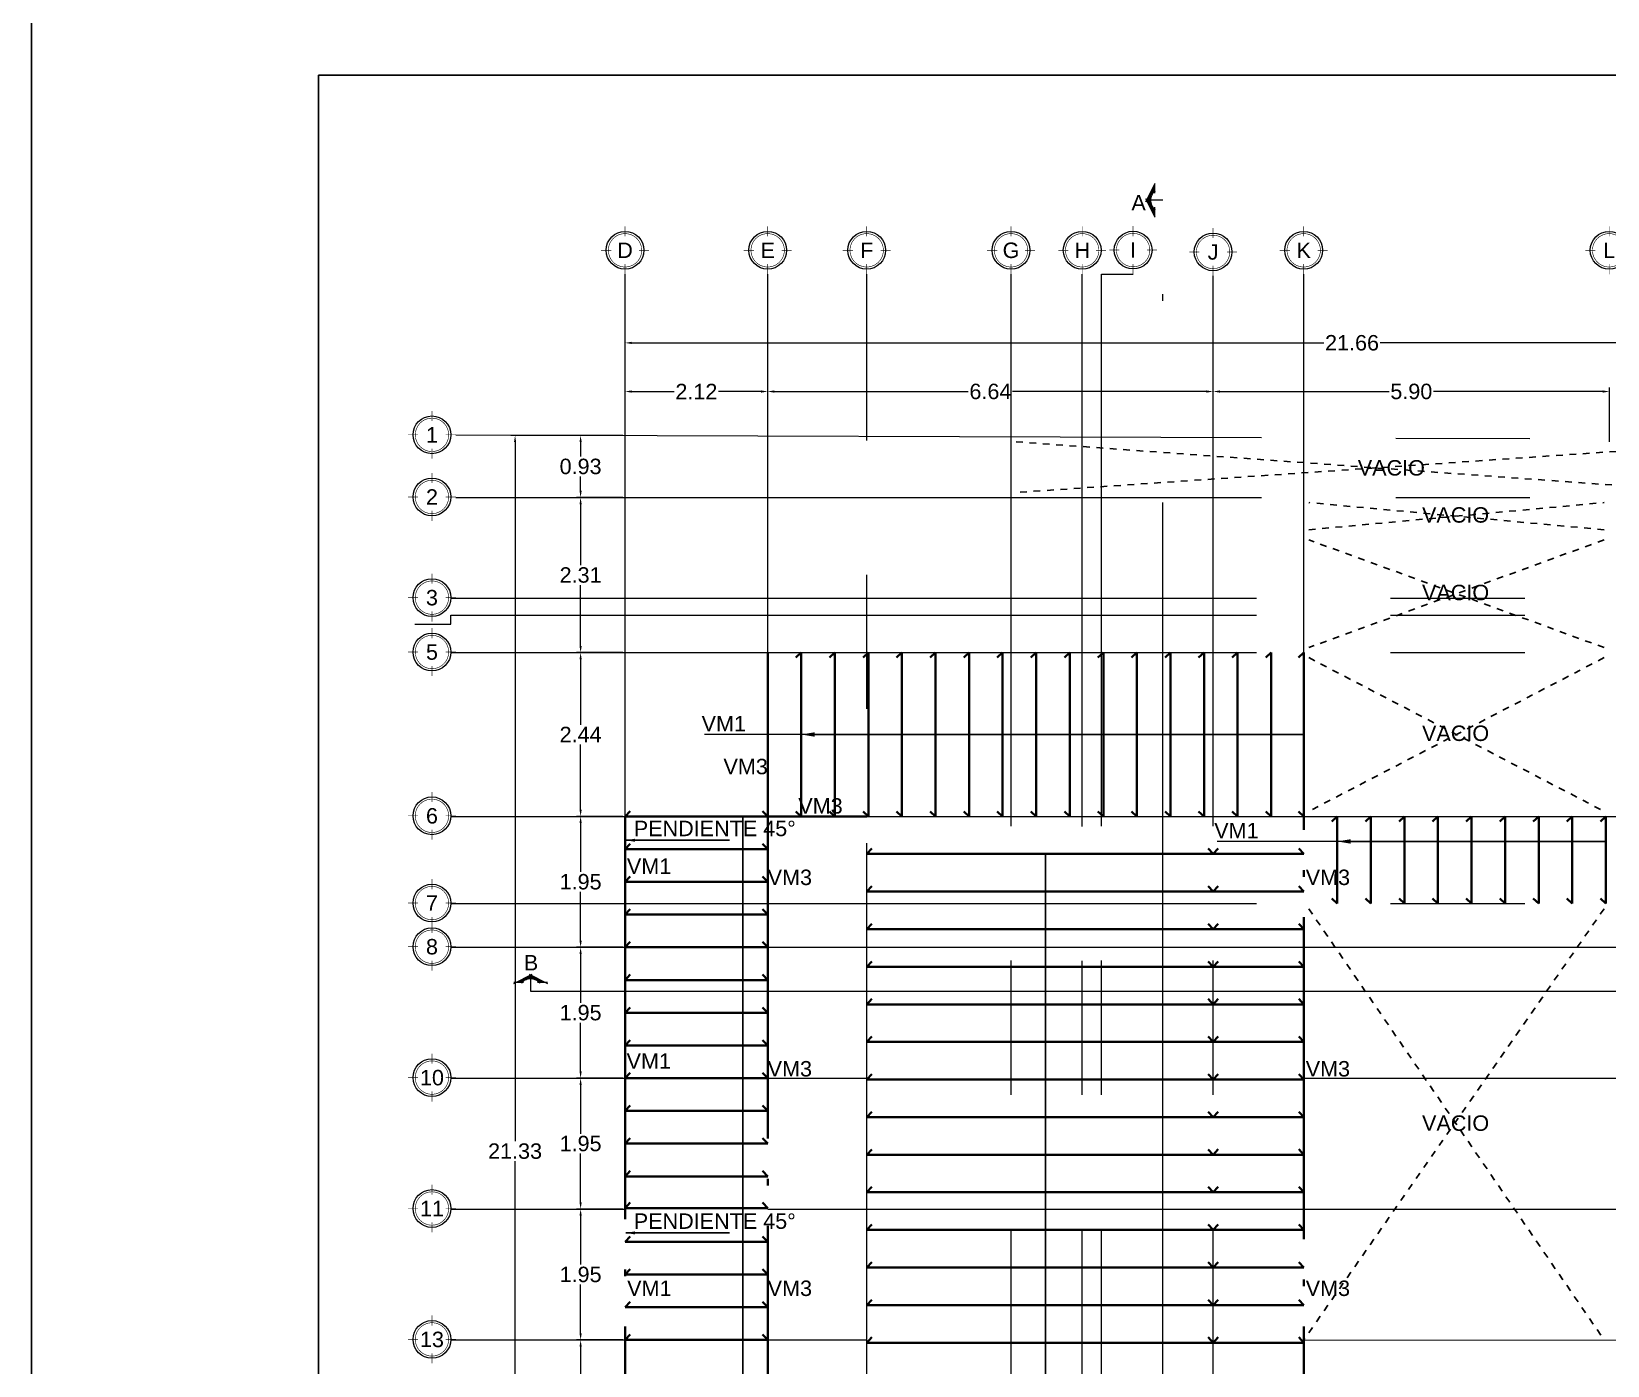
# Model space of a CAD drawing. Header units: metres. Extents: x 14 to 161, y 5 to 309.
# Drawn here: x 65.38 to 88.86, y 219.89 to 239.77 of the extents above; entities that cross this region are included whole.
import ezdxf
from ezdxf import colors
from ezdxf.entities.mleader import LeaderData, LeaderLine
from ezdxf.enums import TextEntityAlignment as Align
from ezdxf.math import Vec2, Vec3

# ---------------------------------------------------------------- set-up
doc = ezdxf.new("R2010")
doc.units = ezdxf.units.M
doc.header["$PDMODE"] = 35
for name, pattern in [('ACAD_ISO04W100', [30, 24, -3, 0, -3]), ('ACAD_ISO05W100', [33, 24, -3, 0, -3, 0, -3]), ('ACAD_ISO06W100', [36, 24, -3, 0, -3, 0, -3, 0, -3]), ('CENTRO2', [0.9, 0.6, -0.1, 0.1, -0.1]), ('LÍNEAS_OCULTAS2', [0.1875, 0.125, -0.0625])]:
    doc.linetypes.add(name, pattern=pattern)
for name, color, linetype, lineweight in [('E-Burbuja eje', 5, 'Continuous', 15), ('E-Corte', 2, 'ACAD_ISO05W100', 20), ('E-Ejes', 1, 'CENTRO2', 9), ('E-Textos', 3, 'Continuous', 15), ('E-Viga de Madera1', 3, 'ACAD_ISO04W100', 40), ('E-Viga de Madera2', 2, 'ACAD_ISO05W100', 40), ('E-Viga de Madera3', 4, 'ACAD_ISO06W100', 40)]:
    doc.layers.add(name, color=color, linetype=linetype, lineweight=lineweight)
for name, color, linetype in [('E-Cotas', 2, 'Continuous'), ('E-Pie', 1, 'Continuous'), ('E-Vacio', 1, 'LÍNEAS_OCULTAS2')]:
    doc.layers.add(name, color=color, linetype=linetype)
doc.styles.add('ARIAL', font='arial.ttf')
doc.styles.add('Geneeral 2', font='arial.ttf', dxfattribs={"height": 2.3})
doc.styles.add('General', font='arial.ttf', dxfattribs={"height": 2.3})
doc.styles.add('RS', font='ROMANS.shx', dxfattribs={"width": 0.85, "height": 0.1})
doc.dimstyles.new('1-100', dxfattribs={"dimtxt": 0.1, "dimasz": 0.1, "dimexe": 0, "dimexo": 0.0625, "dimgap": 0.1, "dimtad": 0, "dimtih": 1, "dimtoh": 1, "dimzin": 0, "dimdsep": 46, "dimtxsty": 'RS', "dimcen": 0.09, "dimclrd": 256, "dimclre": 256, "dimclrt": 256, "dimadec": 0, "dimazin": 0, "dimtfac": 1, "dimtofl": 0, "dimtmove": 0, "dimatfit": 3, "dimfxl": 1, "dimtolj": 1, "dimtzin": 0, "dimlwd": -1, "dimarcsym": 0})
doc.dimstyles.new('Generales', dxfattribs={"dimscale": 0, "dimtxt": 2.3, "dimasz": 2, "dimexe": 1.25, "dimexo": 0.625, "dimtad": 0, "dimtih": 1, "dimtoh": 1, "dimzin": 1, "dimdsep": 46, "dimtxsty": 'General', "dimcen": 2, "dimclrd": 2, "dimclre": 2, "dimclrt": 3, "dimadec": 0, "dimazin": 0, "dimtfac": 1, "dimtmove": 0, "dimatfit": 3, "dimfxl": 1, "dimlwd": 13, "dimlwe": 13, "dimarcsym": 0})

# ---------------------------------------------------------------- blocks, each defined once
blk = doc.blocks.new('*D457')
at = {"layer": 'Defpoints', "color": 0, "ltscale": 0.5, "transparency": 16777216}
for p in [(82.983, 234.403), (76.348, 233.642), (82.983, 233.642)]:
    blk.add_point(p, dxfattribs=at)
at = {"layer": 'E-Cotas', "color": 2, "linetype": 'Continuous', "lineweight": 13, "ltscale": 0.5, "transparency": 16777216}
for p, q in [((76.348, 233.673), (76.348, 234.465)), ((76.448, 234.403), (79.336, 234.403)), ((82.883, 234.403), (79.996, 234.403)), ((82.983, 233.673), (82.983, 234.465))]:
    blk.add_line(p, q, dxfattribs=at)
at = {"layer": 'E-Cotas', "color": 2, "ltscale": 0.5, "transparency": 16777216}
for points in [[(76.448, 234.42), (76.448, 234.386), (76.348, 234.403)], [(82.883, 234.42), (82.883, 234.386), (82.983, 234.403)]]:
    blk.add_solid(points, dxfattribs=at)
at = {"layer": 'E-Cotas', "color": 3, "ltscale": 0.5, "transparency": 16777216, "insert": (79.666, 234.403), "char_height": 0.23, "attachment_point": 5, "style": 'General'}
blk.add_mtext('6.64', dxfattribs=at)
blk = doc.blocks.new('*D456')
at = {"layer": 'Defpoints', "color": 0, "ltscale": 0.5, "transparency": 16777216}
for p in [(88.886, 234.403), (82.986, 233.619), (88.886, 233.623)]:
    blk.add_point(p, dxfattribs=at)
at = {"layer": 'E-Cotas', "color": 2, "linetype": 'Continuous', "lineweight": 13, "ltscale": 0.5, "transparency": 16777216}
for p, q in [((82.986, 233.65), (82.986, 234.465)), ((83.086, 234.403), (85.606, 234.403)), ((88.786, 234.403), (86.266, 234.403)), ((88.886, 233.654), (88.886, 234.465))]:
    blk.add_line(p, q, dxfattribs=at)
at = {"layer": 'E-Cotas', "color": 2, "ltscale": 0.5, "transparency": 16777216}
for points in [[(83.086, 234.42), (83.086, 234.386), (82.986, 234.403)], [(88.786, 234.42), (88.786, 234.386), (88.886, 234.403)]]:
    blk.add_solid(points, dxfattribs=at)
at = {"layer": 'E-Cotas', "color": 3, "ltscale": 0.5, "transparency": 16777216, "insert": (85.936, 234.403), "char_height": 0.23, "attachment_point": 5, "style": 'General'}
blk.add_mtext('5.90', dxfattribs=at)
blk = doc.blocks.new('*D453')
at = {"layer": 'Defpoints', "color": 0, "ltscale": 0.5, "transparency": 16777216}
for p in [(74.224, 233.749), (73.561, 232.824), (74.223, 232.824)]:
    blk.add_point(p, dxfattribs=at)
at = {"layer": 'E-Cotas', "color": 2, "linetype": 'Continuous', "lineweight": 13, "ltscale": 0.5, "transparency": 16777216}
for p, q in [((74.192, 233.749), (73.499, 233.749)), ((73.561, 233.649), (73.561, 233.435)), ((73.561, 232.924), (73.561, 233.138)), ((74.192, 232.824), (73.499, 232.824))]:
    blk.add_line(p, q, dxfattribs=at)
at = {"layer": 'E-Cotas', "color": 2, "ltscale": 0.5, "transparency": 16777216}
for points in [[(73.545, 233.649), (73.578, 233.649), (73.561, 233.749)], [(73.545, 232.924), (73.578, 232.924), (73.561, 232.824)]]:
    blk.add_solid(points, dxfattribs=at)
at = {"layer": 'E-Cotas', "color": 3, "ltscale": 0.5, "transparency": 16777216, "insert": (73.561, 233.286), "char_height": 0.23, "attachment_point": 5, "style": 'General'}
blk.add_mtext('0.93', dxfattribs=at)
blk = doc.blocks.new('*D452')
at = {"layer": 'Defpoints', "color": 0, "ltscale": 0.5, "transparency": 16777216}
for p in [(74.223, 232.824), (73.561, 230.514), (74.223, 230.514)]:
    blk.add_point(p, dxfattribs=at)
at = {"layer": 'E-Cotas', "color": 2, "linetype": 'Continuous', "lineweight": 13, "ltscale": 0.5, "transparency": 16777216}
for p, q in [((74.192, 232.824), (73.499, 232.824)), ((73.561, 232.724), (73.561, 231.817)), ((73.561, 230.614), (73.561, 231.52)), ((74.192, 230.514), (73.499, 230.514))]:
    blk.add_line(p, q, dxfattribs=at)
at = {"layer": 'E-Cotas', "color": 2, "ltscale": 0.5, "transparency": 16777216}
for points in [[(73.545, 232.724), (73.578, 232.724), (73.561, 232.824)], [(73.545, 230.614), (73.578, 230.614), (73.561, 230.514)]]:
    blk.add_solid(points, dxfattribs=at)
at = {"layer": 'E-Cotas', "color": 3, "ltscale": 0.5, "transparency": 16777216, "insert": (73.561, 231.669), "char_height": 0.23, "attachment_point": 5, "style": 'General'}
blk.add_mtext('2.31', dxfattribs=at)
blk = doc.blocks.new('*D451')
at = {"layer": 'Defpoints', "color": 0, "ltscale": 0.5, "transparency": 16777216}
for p in [(74.223, 230.514), (73.561, 228.074), (74.223, 228.074)]:
    blk.add_point(p, dxfattribs=at)
at = {"layer": 'E-Cotas', "color": 2, "linetype": 'Continuous', "lineweight": 13, "ltscale": 0.5, "transparency": 16777216}
for p, q in [((74.192, 230.514), (73.499, 230.514)), ((73.561, 230.414), (73.561, 229.44)), ((73.561, 228.174), (73.561, 229.147)), ((74.192, 228.074), (73.499, 228.074))]:
    blk.add_line(p, q, dxfattribs=at)
at = {"layer": 'E-Cotas', "color": 2, "ltscale": 0.5, "transparency": 16777216}
for points in [[(73.545, 230.414), (73.578, 230.414), (73.561, 230.514)], [(73.545, 228.174), (73.578, 228.174), (73.561, 228.074)]]:
    blk.add_solid(points, dxfattribs=at)
at = {"layer": 'E-Cotas', "color": 3, "ltscale": 0.5, "transparency": 16777216, "insert": (73.561, 229.294), "char_height": 0.23, "attachment_point": 5, "style": 'General'}
blk.add_mtext('2.44', dxfattribs=at)
blk = doc.blocks.new('*D450')
at = {"layer": 'Defpoints', "color": 0, "ltscale": 0.5, "transparency": 16777216}
for p in [(74.223, 228.074), (73.561, 226.124), (74.223, 226.124)]:
    blk.add_point(p, dxfattribs=at)
at = {"layer": 'E-Cotas', "color": 2, "linetype": 'Continuous', "lineweight": 13, "ltscale": 0.5, "transparency": 16777216}
for p, q in [((74.192, 228.074), (73.499, 228.074)), ((73.561, 227.974), (73.561, 227.247)), ((73.561, 226.224), (73.561, 226.95)), ((74.192, 226.124), (73.499, 226.124))]:
    blk.add_line(p, q, dxfattribs=at)
at = {"layer": 'E-Cotas', "color": 2, "ltscale": 0.5, "transparency": 16777216}
for points in [[(73.545, 227.974), (73.578, 227.974), (73.561, 228.074)], [(73.545, 226.224), (73.578, 226.224), (73.561, 226.124)]]:
    blk.add_solid(points, dxfattribs=at)
at = {"layer": 'E-Cotas', "color": 3, "ltscale": 0.5, "transparency": 16777216, "insert": (73.561, 227.099), "char_height": 0.23, "attachment_point": 5, "style": 'General'}
blk.add_mtext('1.95', dxfattribs=at)
blk = doc.blocks.new('*D449')
at = {"layer": 'Defpoints', "color": 0, "ltscale": 0.5, "transparency": 16777216}
for p in [(74.223, 226.124), (73.561, 224.174), (74.223, 224.174)]:
    blk.add_point(p, dxfattribs=at)
at = {"layer": 'E-Cotas', "color": 2, "linetype": 'Continuous', "lineweight": 13, "ltscale": 0.5, "transparency": 16777216}
for p, q in [((74.192, 226.124), (73.499, 226.124)), ((73.561, 226.024), (73.561, 225.297)), ((73.561, 224.274), (73.561, 225)), ((74.192, 224.174), (73.499, 224.174))]:
    blk.add_line(p, q, dxfattribs=at)
at = {"layer": 'E-Cotas', "color": 2, "ltscale": 0.5, "transparency": 16777216}
for points in [[(73.545, 226.024), (73.578, 226.024), (73.561, 226.124)], [(73.545, 224.274), (73.578, 224.274), (73.561, 224.174)]]:
    blk.add_solid(points, dxfattribs=at)
at = {"layer": 'E-Cotas', "color": 3, "ltscale": 0.5, "transparency": 16777216, "insert": (73.561, 225.149), "char_height": 0.23, "attachment_point": 5, "style": 'General'}
blk.add_mtext('1.95', dxfattribs=at)
blk = doc.blocks.new('*D448')
at = {"layer": 'Defpoints', "color": 0, "ltscale": 0.5, "transparency": 16777216}
for p in [(74.223, 224.174), (73.561, 222.224), (74.223, 222.224)]:
    blk.add_point(p, dxfattribs=at)
at = {"layer": 'E-Cotas', "color": 2, "linetype": 'Continuous', "lineweight": 13, "ltscale": 0.5, "transparency": 16777216}
for p, q in [((74.192, 224.174), (73.499, 224.174)), ((73.561, 224.074), (73.561, 223.347)), ((73.561, 222.324), (73.561, 223.05)), ((74.192, 222.224), (73.499, 222.224))]:
    blk.add_line(p, q, dxfattribs=at)
at = {"layer": 'E-Cotas', "color": 2, "ltscale": 0.5, "transparency": 16777216}
for points in [[(73.545, 224.074), (73.578, 224.074), (73.561, 224.174)], [(73.545, 222.324), (73.578, 222.324), (73.561, 222.224)]]:
    blk.add_solid(points, dxfattribs=at)
at = {"layer": 'E-Cotas', "color": 3, "ltscale": 0.5, "transparency": 16777216, "insert": (73.561, 223.199), "char_height": 0.23, "attachment_point": 5, "style": 'General'}
blk.add_mtext('1.95', dxfattribs=at)
blk = doc.blocks.new('*D447')
at = {"layer": 'Defpoints', "color": 0, "ltscale": 0.5, "transparency": 16777216}
for p in [(74.223, 222.224), (73.561, 220.274), (74.223, 220.274)]:
    blk.add_point(p, dxfattribs=at)
at = {"layer": 'E-Cotas', "color": 2, "linetype": 'Continuous', "lineweight": 13, "ltscale": 0.5, "transparency": 16777216}
for p, q in [((74.192, 222.224), (73.499, 222.224)), ((73.561, 222.124), (73.561, 221.397)), ((73.561, 220.374), (73.561, 221.1)), ((74.192, 220.274), (73.499, 220.274))]:
    blk.add_line(p, q, dxfattribs=at)
at = {"layer": 'E-Cotas', "color": 2, "ltscale": 0.5, "transparency": 16777216}
for points in [[(73.545, 222.124), (73.578, 222.124), (73.561, 222.224)], [(73.545, 220.374), (73.578, 220.374), (73.561, 220.274)]]:
    blk.add_solid(points, dxfattribs=at)
at = {"layer": 'E-Cotas', "color": 3, "ltscale": 0.5, "transparency": 16777216, "insert": (73.561, 221.249), "char_height": 0.23, "attachment_point": 5, "style": 'General'}
blk.add_mtext('1.95', dxfattribs=at)
blk = doc.blocks.new('*D446')
at = {"layer": 'Defpoints', "color": 0, "ltscale": 0.5, "transparency": 16777216}
for p in [(74.223, 220.274), (73.561, 215.674), (74.223, 215.674)]:
    blk.add_point(p, dxfattribs=at)
at = {"layer": 'E-Cotas', "color": 2, "linetype": 'Continuous', "lineweight": 13, "ltscale": 0.5, "transparency": 16777216}
for p, q in [((74.192, 220.274), (73.499, 220.274)), ((73.561, 220.174), (73.561, 218.123)), ((73.561, 215.774), (73.561, 217.825)), ((74.192, 215.674), (73.499, 215.674))]:
    blk.add_line(p, q, dxfattribs=at)
at = {"layer": 'E-Cotas', "color": 2, "ltscale": 0.5, "transparency": 16777216}
for points in [[(73.545, 220.174), (73.578, 220.174), (73.561, 220.274)], [(73.545, 215.774), (73.578, 215.774), (73.561, 215.674)]]:
    blk.add_solid(points, dxfattribs=at)
at = {"layer": 'E-Cotas', "color": 3, "ltscale": 0.5, "transparency": 16777216, "insert": (73.561, 217.974), "char_height": 0.23, "attachment_point": 5, "style": 'General'}
blk.add_mtext('4.60', dxfattribs=at)
blk = doc.blocks.new('*D444')
at = {"layer": 'Defpoints', "color": 0, "ltscale": 0.5, "transparency": 16777216}
for p in [(74.224, 233.749), (72.585, 212.424), (74.223, 212.424)]:
    blk.add_point(p, dxfattribs=at)
at = {"layer": 'E-Cotas', "color": 2, "linetype": 'Continuous', "lineweight": 13, "ltscale": 0.5, "transparency": 16777216}
for p, q in [((74.192, 233.749), (72.523, 233.749)), ((72.585, 233.649), (72.585, 223.235)), ((72.585, 212.524), (72.585, 222.938)), ((74.192, 212.424), (72.523, 212.424))]:
    blk.add_line(p, q, dxfattribs=at)
at = {"layer": 'E-Cotas', "color": 2, "ltscale": 0.5, "transparency": 16777216}
for points in [[(72.569, 233.649), (72.602, 233.649), (72.585, 233.749)], [(72.569, 212.524), (72.602, 212.524), (72.585, 212.424)]]:
    blk.add_solid(points, dxfattribs=at)
at = {"layer": 'E-Cotas', "color": 3, "ltscale": 0.5, "transparency": 16777216, "insert": (72.585, 223.086), "char_height": 0.23, "attachment_point": 5, "style": 'General'}
blk.add_mtext('21.33', dxfattribs=at)
blk = doc.blocks.new('*D443')
at = {"layer": 'Defpoints', "color": 0, "ltscale": 0.5, "transparency": 16777216}
for p in [(95.883, 235.128), (74.223, 233.642), (95.883, 233.642)]:
    blk.add_point(p, dxfattribs=at)
at = {"layer": 'E-Cotas', "color": 2, "linetype": 'Continuous', "lineweight": 13, "ltscale": 0.5, "transparency": 16777216}
for p, q in [((74.223, 233.673), (74.223, 235.19)), ((74.323, 235.128), (84.632, 235.128)), ((95.783, 235.128), (85.474, 235.128)), ((95.883, 233.673), (95.883, 235.19))]:
    blk.add_line(p, q, dxfattribs=at)
at = {"layer": 'E-Cotas', "color": 2, "ltscale": 0.5, "transparency": 16777216}
for points in [[(74.323, 235.144), (74.323, 235.111), (74.223, 235.128)], [(95.783, 235.144), (95.783, 235.111), (95.883, 235.128)]]:
    blk.add_solid(points, dxfattribs=at)
at = {"layer": 'E-Cotas', "color": 3, "ltscale": 0.5, "transparency": 16777216, "insert": (85.053, 235.128), "char_height": 0.23, "attachment_point": 5, "style": 'General'}
blk.add_mtext('21.66', dxfattribs=at)
blk = doc.blocks.new('*D399')
at = {"layer": 'Defpoints', "color": 0, "ltscale": 0.5, "transparency": 16777216}
for p in [(76.348, 234.403), (74.223, 233.642), (76.348, 233.642)]:
    blk.add_point(p, dxfattribs=at)
at = {"layer": 'E-Cotas', "color": 2, "linetype": 'Continuous', "lineweight": 13, "ltscale": 0.5, "transparency": 16777216}
for p, q in [((74.223, 233.673), (74.223, 234.465)), ((74.323, 234.403), (74.955, 234.403)), ((76.248, 234.403), (75.616, 234.403)), ((76.348, 233.673), (76.348, 234.465))]:
    blk.add_line(p, q, dxfattribs=at)
at = {"layer": 'E-Cotas', "color": 2, "ltscale": 0.5, "transparency": 16777216}
for points in [[(74.323, 234.42), (74.323, 234.386), (74.223, 234.403)], [(76.248, 234.42), (76.248, 234.386), (76.348, 234.403)]]:
    blk.add_solid(points, dxfattribs=at)
at = {"layer": 'E-Cotas', "color": 3, "ltscale": 0.5, "transparency": 16777216, "insert": (75.286, 234.403), "char_height": 0.23, "attachment_point": 5, "style": 'General'}
blk.add_mtext('2.12', dxfattribs=at)
blk = doc.blocks.new('SEÑA')
at = {"layer": 'E-Corte', "color": 0}
for p, q in [((-1.1, -0.05), (0.1, 0.55)), ((-0.46, 0), (-1.1, 0)), ((-0.1, 0.55), (1.1, -0.05)), ((1.1, 0), (0.46, 0))]:
    blk.add_line(p, q, dxfattribs=at)
at = {"layer": 'E-Corte', "color": 16}
for p, q in [((-0.87, 0.04), (-0.56, 0.04)), ((-0.84, 0.05), (-0.55, 0.05)), ((-0.82, 0.06), (-0.53, 0.06)), ((-0.79, 0.08), (-0.52, 0.08)), ((-0.77, 0.09), (-0.51, 0.09)), ((-0.74, 0.1), (-0.49, 0.1)), ((-0.72, 0.11), (-0.47, 0.11)), ((-0.69, 0.12), (-0.46, 0.12)), ((-0.67, 0.14), (-0.44, 0.14)), ((-0.64, 0.15), (-0.42, 0.15)), ((-0.62, 0.16), (-0.4, 0.16)), ((-0.59, 0.17), (-0.38, 0.17)), ((-0.57, 0.19), (-0.36, 0.19)), ((-0.54, 0.2), (-0.33, 0.2)), ((-0.52, 0.21), (-0.3, 0.21)), ((-0.49, 0.23), (-0.27, 0.23)), ((-0.47, 0.24), (-0.24, 0.24)), ((-0.44, 0.25), (-0.2, 0.25)), ((-0.42, 0.26), (-0.14, 0.26)), ((-0.39, 0.28), (0.39, 0.28)), ((-0.37, 0.29), (0.37, 0.29)), ((-0.34, 0.3), (0.34, 0.3)), ((-0.32, 0.31), (0.32, 0.31)), ((-0.29, 0.33), (0.29, 0.33)), ((-0.27, 0.34), (0.27, 0.34)), ((-0.24, 0.35), (0.24, 0.35)), ((-0.22, 0.36), (0.22, 0.36)), ((-0.19, 0.38), (0.19, 0.38)), ((-0.17, 0.39), (0.17, 0.39)), ((-0.14, 0.4), (0.14, 0.4)), ((-0.12, 0.41), (0.12, 0.41)), ((-0.09, 0.42), (0.09, 0.42)), ((-0.07, 0.44), (0.07, 0.44)), ((-0.04, 0.45), (0.04, 0.45)), ((-0.02, 0.46), (0.02, 0.46)), ((0.14, 0.26), (0.42, 0.26)), ((0.2, 0.25), (0.44, 0.25)), ((0.24, 0.24), (0.47, 0.24)), ((0.27, 0.23), (0.49, 0.23)), ((0.3, 0.21), (0.52, 0.21)), ((0.33, 0.2), (0.54, 0.2)), ((0.36, 0.19), (0.57, 0.19)), ((0.38, 0.17), (0.59, 0.17)), ((0.4, 0.16), (0.62, 0.16)), ((0.42, 0.15), (0.64, 0.15)), ((0.44, 0.14), (0.67, 0.14)), ((0.46, 0.12), (0.69, 0.12)), ((0.47, 0.11), (0.72, 0.11)), ((0.49, 0.1), (0.74, 0.1)), ((0.51, 0.09), (0.77, 0.09)), ((0.52, 0.08), (0.79, 0.08)), ((0.53, 0.06), (0.82, 0.06)), ((0.55, 0.05), (0.84, 0.05)), ((0.56, 0.04), (0.87, 0.04))]:
    blk.add_line(p, q, dxfattribs=at)
at = {"layer": 'E-Corte', "color": 0}
blk.add_lwpolyline([(0, 0.47), (0.89, 0.03), (0.57, 0.03, 0.438529), (-0.57, 0.03), (-0.89, 0.03)], format="xyb", close=True, dxfattribs=at)
blk.add_arc((0, -0.5), 0.75, 36.8699, 143.1301, dxfattribs=at)
blk = doc.blocks.new('k-burb-colmn')
at = {"const_width": 0.00024}
blk.add_lwpolyline([(-0.00663, 0, 1), (0.00663, 0, 1)], format="xyb", close=True, dxfattribs=at)
blk.add_lwpolyline([(-0.00663, 0, 1), (0.00663, 0, 1)], format="xyb", close=True, dxfattribs=at)
for points in [[(0, 0.0055), (0, 0.0095)], [(0, 0.0055), (0, 0.0095)], [(-0.0055, 0), (-0.0095, 0)], [(-0.0055, 0), (-0.0095, 0)], [(0.0055, 0), (0.0095, 0)], [(0.0055, 0), (0.0095, 0)], [(0, -0.0055), (0, -0.0095)], [(0, -0.0055), (0, -0.0095)]]:
    blk.add_lwpolyline(points, dxfattribs=at)
at = {"linetype": 'Continuous'}
blk.add_circle((0, 0), 0.0075, dxfattribs=at)
blk.add_circle((0, 0), 0.0075, dxfattribs=at)
at = {"color": 2, "style": 'ARIAL'}
blk.add_attdef('NUM', text='', height=0.023, dxfattribs=at).set_placement((0.00124, 0.00008), align=Align.MIDDLE_CENTER)

msp = doc.modelspace()

# ---------------------------------------------------------------- linework, layer by layer
at = {"layer": 'E-Corte', "color": 2}
for points in [[(81.99417, 208.75171), (82.23557, 208.75171), (82.23557, 237.25239), (81.99417, 237.25239)], [(72.81584, 225.71248), (72.81584, 225.47109), (98.85082, 225.47109), (98.85082, 225.71248)]]:
    msp.add_lwpolyline(points, dxfattribs=at)
at = {"layer": 'E-Ejes', "ltscale": 20}
for p, q in [((76.34814, 224.17365), (77.82314, 224.17365)), ((76.34814, 220.27365), (77.82314, 220.27365))]:
    msp.add_line(p, q, dxfattribs=at)
for points in [[(74.22315, 228.07365), (74.22315, 236.15069)], [(76.34814, 230.51365), (76.34814, 236.15069)], [(77.82314, 209.92365), (77.82314, 215.67405), (77.82314, 236.15069)], [(79.97314, 209.92707), (79.97314, 236.15069)], [(81.03314, 209.92365), (81.03314, 236.15069)], [(81.7919, 209.92707), (81.32314, 209.92707), (81.32314, 232.82365), (81.32314, 236.15069), (81.7919, 236.15069)], [(82.98314, 209.92707), (82.98314, 236.12636)], [(84.33314, 230.51365), (84.33314, 236.15069)], [(71.70355, 233.75792), (99.30415, 233.66171)], [(71.70323, 232.82365), (99.3041, 232.82365)], [(71.62823, 231.32365), (99.3041, 231.32365)], [(71.09148, 230.9369), (71.62823, 230.9369), (71.62823, 231.07365), (99.3041, 231.07365), (99.3041, 230.9369), (99.97782, 230.9369)], [(71.62823, 230.51365), (88.88314, 230.51365)], [(71.62823, 228.07365), (74.22315, 228.07365)], [(77.82314, 228.07365), (99.3041, 228.07365)], [(71.62823, 226.77365), (99.3041, 226.77365)], [(71.62823, 226.12365), (82.98314, 226.12365), (99.3041, 226.12365)], [(71.62823, 224.17365), (74.22315, 224.17365)], [(84.33314, 224.17365), (99.3041, 224.17365)], [(71.62823, 222.22365), (74.22315, 222.22365)], [(76.34814, 222.22365), (84.33314, 222.22365), (99.3041, 222.22365)], [(71.62823, 220.27365), (74.22315, 220.27365)], [(84.33314, 220.27365), (99.30411, 220.27176)]]:
    msp.add_lwpolyline(points, dxfattribs=at)
at = {"layer": 'E-Pie', "color": 1}
msp.add_lwpolyline([(65.38178, 243.22866), (161.00678, 243.22866), (161.00678, 177.60366), (65.38178, 177.60366)], close=True, dxfattribs=at)
at = {"layer": 'E-Pie', "color": 5}
msp.add_lwpolyline([(69.65758, 239.11616), (69.65758, 181.71616), (156.91409, 181.71616), (156.91409, 239.11616)], close=True, dxfattribs=at)
at = {"layer": 'E-Vacio', "ltscale": 0.5}
for p, q in [((80.04804, 233.65409), (91.50814, 232.82365)), ((91.58314, 233.68862), (80.04814, 232.89865)), ((88.80814, 232.34365), (84.40804, 232.74865)), ((84.40823, 232.34365), (88.80804, 232.74865)), ((88.80814, 232.19365), (84.40806, 230.58865)), ((88.80804, 230.58865), (84.40823, 232.19365)), ((84.40814, 230.43865), (88.80814, 228.14883)), ((88.80814, 230.43865), (84.40814, 228.14883)), ((88.80804, 226.69865), (84.33314, 220.27365)), ((84.40804, 226.69883), (88.80804, 220.27365))]:
    msp.add_line(p, q, dxfattribs=at)
at = {"layer": 'E-Viga de Madera1', "color": 3, "ltscale": 0.25}
msp.add_line((74.22315, 228.07365), (74.22315, 215.67405), dxfattribs=at)
for points in [[(76.76814, 228.14865), (76.84814, 228.07365), (76.84814, 230.51365), (76.76814, 230.43865)], [(77.26814, 228.14865), (77.34814, 228.07365), (77.34814, 230.51365), (77.26814, 230.43865)], [(77.76814, 228.14865), (77.84814, 228.07365), (77.84814, 230.51365), (77.76814, 230.43865)], [(78.26814, 228.14865), (78.34814, 228.07365), (78.34814, 230.51365), (78.26814, 230.43865)], [(78.76814, 228.14865), (78.84814, 228.07365), (78.84814, 230.51365), (78.76814, 230.43865)], [(79.26814, 228.14865), (79.34814, 228.07365), (79.34814, 230.51365), (79.26814, 230.43865)], [(79.76814, 228.14865), (79.84814, 228.07365), (79.84814, 230.51365), (79.76814, 230.43865)], [(80.26814, 228.14865), (80.34814, 228.07365), (80.34814, 230.51365), (80.26814, 230.43865)], [(80.76814, 228.14865), (80.84814, 228.07365), (80.84814, 230.51365), (80.76814, 230.43865)], [(81.26814, 228.14865), (81.34814, 228.07365), (81.34814, 230.51365), (81.26814, 230.43865)], [(81.76814, 228.14865), (81.84814, 228.07365), (81.84814, 230.51365), (81.76814, 230.43865)], [(82.26814, 228.14865), (82.34814, 228.07365), (82.34814, 230.51365), (82.26814, 230.43865)], [(82.76814, 228.14865), (82.84814, 228.07365), (82.84814, 230.51365), (82.76814, 230.43865)], [(83.26814, 228.14865), (83.34814, 228.07365), (83.34814, 230.51365), (83.26814, 230.43865)], [(83.76814, 228.14865), (83.84814, 228.07365), (83.84814, 230.51365), (83.76814, 230.43865)], [(84.25314, 228.14865), (84.33314, 228.07365), (84.33314, 230.51365), (84.25314, 230.43865)], [(84.75314, 226.84865), (84.83314, 226.77365), (84.83314, 228.07365), (84.75314, 227.99865)], [(85.25314, 226.84865), (85.33314, 226.77365), (85.33314, 228.07365), (85.25314, 227.99865)], [(85.75314, 226.84865), (85.83314, 226.77365), (85.83314, 228.07365), (85.75314, 227.99865)], [(86.25314, 226.84865), (86.33314, 226.77365), (86.33314, 228.07365), (86.25314, 227.99865)], [(86.75314, 226.84865), (86.83314, 226.77365), (86.83314, 228.07365), (86.75314, 227.99865)], [(87.25314, 226.84865), (87.33314, 226.77365), (87.33314, 228.07365), (87.25314, 227.99865)], [(87.75314, 226.84865), (87.83314, 226.77365), (87.83314, 228.07365), (87.75314, 227.99865)], [(88.25314, 226.84865), (88.33314, 226.77365), (88.33314, 228.07365), (88.25314, 227.99865)], [(88.75314, 226.84865), (88.83314, 226.77365), (88.83314, 228.07365), (88.75314, 227.99865)]]:
    msp.add_lwpolyline(points, dxfattribs=at)
at = {"layer": 'E-Viga de Madera2', "color": 2, "ltscale": 0.25}
for points in [[(74.29815, 228.15365), (74.22315, 228.07365), (76.34814, 228.07365), (76.27314, 228.15365)], [(74.29815, 227.66615), (74.22315, 227.58615), (76.34814, 227.58615), (76.27314, 227.66615)], [(77.89804, 227.59365), (77.82304, 227.51365), (82.98314, 227.51365), (82.90814, 227.59365)], [(83.05814, 227.59365), (82.98314, 227.51365), (84.33324, 227.51365), (84.25824, 227.59365)], [(74.29815, 227.17865), (74.22315, 227.09865), (76.34814, 227.09865), (76.27314, 227.17865)], [(77.89814, 227.03365), (77.82314, 226.95365), (82.98324, 226.95365), (82.90824, 227.03365)], [(83.05824, 227.03365), (82.98324, 226.95365), (84.33334, 226.95365), (84.25834, 227.03365)], [(74.29815, 226.69115), (74.22315, 226.61115), (76.34814, 226.61115), (76.27314, 226.69115)], [(77.89814, 226.47365), (77.82314, 226.39365), (82.98324, 226.39365), (82.90824, 226.47365)], [(83.05814, 226.47375), (82.98314, 226.39375), (84.33324, 226.39375), (84.25824, 226.47375)], [(74.29815, 226.20365), (74.22315, 226.12365), (76.34814, 226.12365), (76.27314, 226.20365)], [(77.89814, 225.91365), (77.82314, 225.83365), (82.98324, 225.83365), (82.90824, 225.91365)], [(83.05814, 225.91365), (82.98314, 225.83365), (84.33324, 225.83365), (84.25824, 225.91365)], [(74.29815, 225.71615), (74.22315, 225.63615), (76.34814, 225.63615), (76.27314, 225.71615)], [(74.29815, 225.22865), (74.22315, 225.14865), (76.34814, 225.14865), (76.27314, 225.22865)], [(77.89824, 225.35365), (77.82324, 225.27365), (82.98334, 225.27365), (82.90834, 225.35365)], [(83.05814, 225.35386), (82.98314, 225.27386), (84.33324, 225.27386), (84.25824, 225.35386)], [(74.29815, 224.74115), (74.22315, 224.66115), (76.34814, 224.66115), (76.27314, 224.74115)], [(77.89824, 224.79365), (77.82324, 224.71365), (82.98334, 224.71365), (82.90834, 224.79365)], [(83.05795, 224.79365), (82.98295, 224.71365), (84.33304, 224.71365), (84.25804, 224.79365)], [(74.29815, 224.25365), (74.22315, 224.17365), (76.34814, 224.17365), (76.27314, 224.25365)], [(77.89824, 224.23365), (77.82324, 224.15365), (82.98334, 224.15365), (82.90834, 224.23365)], [(83.05834, 224.23365), (82.98334, 224.15365), (84.33344, 224.15365), (84.25844, 224.23365)], [(74.29815, 223.76615), (74.22315, 223.68615), (76.34814, 223.68615), (76.27314, 223.76615)], [(77.89834, 223.67365), (77.82334, 223.59365), (82.98344, 223.59365), (82.90844, 223.67365)], [(83.05814, 223.67397), (82.98314, 223.59397), (84.33324, 223.59397), (84.25824, 223.67397)], [(74.29815, 223.27865), (74.22315, 223.19865), (76.34814, 223.19865), (76.27314, 223.27865)], [(77.89834, 223.11365), (77.82334, 223.03365), (82.98344, 223.03365), (82.90844, 223.11365)], [(83.05814, 223.11397), (82.98314, 223.03397), (84.33324, 223.03397), (84.25824, 223.11397)], [(74.29815, 222.79115), (74.22315, 222.71115), (76.34814, 222.71115), (76.27314, 222.79115)], [(77.89834, 222.55365), (77.82334, 222.47365), (82.98344, 222.47365), (82.90844, 222.55365)], [(83.05844, 222.55365), (82.98344, 222.47365), (84.33354, 222.47365), (84.25854, 222.55365)], [(74.29835, 222.3199), (74.22335, 222.2399), (76.34834, 222.2399), (76.27334, 222.3199)], [(77.89844, 221.99365), (77.82344, 221.91365), (82.98354, 221.91365), (82.90854, 221.99365)], [(83.05854, 221.99365), (82.98354, 221.91365), (84.33364, 221.91365), (84.25864, 221.99365)], [(74.29815, 221.81615), (74.22315, 221.73615), (76.34814, 221.73615), (76.27314, 221.81615)], [(77.89844, 221.43365), (77.82344, 221.35365), (82.98354, 221.35365), (82.90854, 221.43365)], [(83.05844, 221.43379), (82.98344, 221.35379), (84.33354, 221.35379), (84.25854, 221.43379)], [(74.29815, 221.32865), (74.22315, 221.24865), (76.34814, 221.24865), (76.27314, 221.32865)], [(74.29815, 220.84115), (74.22315, 220.76115), (76.34814, 220.76115), (76.27314, 220.84115)], [(77.89804, 220.87365), (77.82304, 220.79365), (82.98314, 220.79365), (82.90814, 220.87365)], [(83.05814, 220.87365), (82.98314, 220.79365), (84.33324, 220.79365), (84.25824, 220.87365)], [(74.29815, 220.35365), (74.22315, 220.27365), (76.34814, 220.27365), (76.27314, 220.35365)], [(77.89814, 220.31365), (77.82314, 220.23365), (82.98324, 220.23365), (82.90824, 220.31365)], [(83.05814, 220.31365), (82.98314, 220.23365), (84.33324, 220.23365), (84.25824, 220.31365)]]:
    msp.add_lwpolyline(points, dxfattribs=at)
at = {"layer": 'E-Viga de Madera3', "color": 4, "linetype": 'ACAD_ISO04W100', "ltscale": 0.2}
for p, q in [((76.34814, 228.07365), (76.34814, 230.51365)), ((76.34814, 228.07365), (76.34814, 215.67405)), ((77.82314, 228.07365), (76.34814, 228.07365)), ((84.33314, 215.67405), (84.33314, 228.07365))]:
    msp.add_line(p, q, dxfattribs=at)

# ---------------------------------------------------------------- block references
at = {"layer": 'E-Burbuja eje', "linetype": 'ByBlock'}
ref = msp.add_blockref('k-burb-colmn', (74.22315, 236.50694), dxfattribs=dict(at, xscale=37.49999999999999, yscale=37.49999999999999, zscale=37.49999999999999))
ref.add_attrib('NUM', 'D', dxfattribs={"layer": '0', "color": 2, "height": 0.23, "style": 'ARIAL'}).set_placement((74.22315, 236.50694), align=Align.MIDDLE_CENTER)
ref = msp.add_blockref('k-burb-colmn', (76.34814, 236.50694), dxfattribs=dict(at, xscale=37.49999999999999, yscale=37.49999999999999, zscale=37.49999999999999))
ref.add_attrib('NUM', 'E', dxfattribs={"layer": '0', "color": 2, "height": 0.23, "style": 'ARIAL'}).set_placement((76.34814, 236.50694), align=Align.MIDDLE_CENTER)
ref = msp.add_blockref('k-burb-colmn', (77.82314, 236.50694), dxfattribs=dict(at, xscale=37.49999999999999, yscale=37.49999999999999, zscale=37.49999999999999))
ref.add_attrib('NUM', 'F', dxfattribs={"layer": '0', "color": 2, "height": 0.23, "style": 'ARIAL'}).set_placement((77.82314, 236.50694), align=Align.MIDDLE_CENTER)
ref = msp.add_blockref('k-burb-colmn', (79.97314, 236.50694), dxfattribs=dict(at, xscale=37.49999999999999, yscale=37.49999999999999, zscale=37.49999999999999))
ref.add_attrib('NUM', 'G', dxfattribs={"layer": '0', "color": 2, "height": 0.23, "style": 'ARIAL'}).set_placement((79.97314, 236.50694), align=Align.MIDDLE_CENTER)
ref = msp.add_blockref('k-burb-colmn', (81.03314, 236.50694), dxfattribs=dict(at, xscale=37.49999999999999, yscale=37.49999999999999, zscale=37.49999999999999))
ref.add_attrib('NUM', 'H', dxfattribs={"layer": '0', "color": 2, "height": 0.23, "style": 'ARIAL'}).set_placement((81.03314, 236.50694), align=Align.MIDDLE_CENTER)
ref = msp.add_blockref('k-burb-colmn', (81.7919, 236.51036), dxfattribs=dict(at, xscale=37.49999999999999, yscale=37.49999999999999, zscale=37.49999999999999))
ref.add_attrib('NUM', 'I', dxfattribs={"layer": '0', "color": 2, "height": 0.23, "style": 'ARIAL'}).set_placement((81.7919, 236.51036), align=Align.MIDDLE_CENTER)
ref = msp.add_blockref('k-burb-colmn', (82.98314, 236.48261), dxfattribs=dict(at, xscale=37.49999999999999, yscale=37.49999999999999, zscale=37.49999999999999))
ref.add_attrib('NUM', 'J', dxfattribs={"layer": '0', "color": 2, "height": 0.23, "style": 'ARIAL'}).set_placement((82.98314, 236.48261), align=Align.MIDDLE_CENTER)
ref = msp.add_blockref('k-burb-colmn', (84.33314, 236.50694), dxfattribs=dict(at, xscale=37.49999999999999, yscale=37.49999999999999, zscale=37.49999999999999))
ref.add_attrib('NUM', 'K', dxfattribs={"layer": '0', "color": 2, "height": 0.23, "style": 'ARIAL'}).set_placement((84.33314, 236.50694), align=Align.MIDDLE_CENTER)
ref = msp.add_blockref('k-burb-colmn', (88.88314, 236.50694), dxfattribs=dict(at, xscale=37.49999999999999, yscale=37.49999999999999, zscale=37.49999999999999))
ref.add_attrib('NUM', 'L', dxfattribs={"layer": '0', "color": 2, "height": 0.23, "style": 'ARIAL'}).set_placement((88.88314, 236.50694), align=Align.MIDDLE_CENTER)
ref = msp.add_blockref('k-burb-colmn', (71.3473, 233.75792), dxfattribs=dict(at, xscale=37.49999999999999, yscale=37.49999999999999, zscale=37.49999999999999))
ref.add_attrib('NUM', '1', dxfattribs={"layer": '0', "color": 2, "height": 0.23, "style": 'ARIAL'}).set_placement((71.3473, 233.75792), align=Align.MIDDLE_CENTER)
ref = msp.add_blockref('k-burb-colmn', (71.34696, 232.83243), dxfattribs=dict(at, xscale=37.49999999999999, yscale=37.49999999999999, zscale=37.49999999999999))
ref.add_attrib('NUM', '2', dxfattribs={"layer": '0', "color": 2, "height": 0.23, "style": 'ARIAL'}).set_placement((71.34696, 232.83243), align=Align.MIDDLE_CENTER)
ref = msp.add_blockref('k-burb-colmn', (71.34696, 231.33243), dxfattribs=dict(at, xscale=37.49999999999999, yscale=37.49999999999999, zscale=37.49999999999999))
ref.add_attrib('NUM', '3', dxfattribs={"layer": '0', "color": 2, "height": 0.23, "style": 'ARIAL'}).set_placement((71.34696, 231.33243), align=Align.MIDDLE_CENTER)
ref = msp.add_blockref('k-burb-colmn', (71.34696, 230.52243), dxfattribs=dict(at, xscale=37.49999999999999, yscale=37.49999999999999, zscale=37.49999999999999))
ref.add_attrib('NUM', '5', dxfattribs={"layer": '0', "color": 2, "height": 0.23, "style": 'ARIAL'}).set_placement((71.34696, 230.52243), align=Align.MIDDLE_CENTER)
ref = msp.add_blockref('k-burb-colmn', (71.34696, 228.08243), dxfattribs=dict(at, xscale=37.49999999999999, yscale=37.49999999999999, zscale=37.49999999999999))
ref.add_attrib('NUM', '6', dxfattribs={"layer": '0', "color": 2, "height": 0.23, "style": 'ARIAL'}).set_placement((71.34696, 228.08243), align=Align.MIDDLE_CENTER)
ref = msp.add_blockref('k-burb-colmn', (71.34696, 226.78243), dxfattribs=dict(at, xscale=37.49999999999999, yscale=37.49999999999999, zscale=37.49999999999999))
ref.add_attrib('NUM', '7', dxfattribs={"layer": '0', "color": 2, "height": 0.23, "style": 'ARIAL'}).set_placement((71.34696, 226.78243), align=Align.MIDDLE_CENTER)
ref = msp.add_blockref('k-burb-colmn', (71.34696, 226.13243), dxfattribs=dict(at, xscale=37.49999999999999, yscale=37.49999999999999, zscale=37.49999999999999))
ref.add_attrib('NUM', '8', dxfattribs={"layer": '0', "color": 2, "height": 0.23, "style": 'ARIAL'}).set_placement((71.34696, 226.13243), align=Align.MIDDLE_CENTER)
ref = msp.add_blockref('k-burb-colmn', (71.34696, 224.18243), dxfattribs=dict(at, xscale=37.49999999999999, yscale=37.49999999999999, zscale=37.49999999999999))
ref.add_attrib('NUM', '10', dxfattribs={"layer": '0', "color": 2, "height": 0.23, "style": 'ARIAL'}).set_placement((71.34696, 224.18243), align=Align.MIDDLE_CENTER)
ref = msp.add_blockref('k-burb-colmn', (71.34696, 222.23243), dxfattribs=dict(at, xscale=37.49999999999999, yscale=37.49999999999999, zscale=37.49999999999999))
ref.add_attrib('NUM', '11', dxfattribs={"layer": '0', "color": 2, "height": 0.23, "style": 'ARIAL'}).set_placement((71.34696, 222.23243), align=Align.MIDDLE_CENTER)
ref = msp.add_blockref('k-burb-colmn', (71.34696, 220.28243), dxfattribs=dict(at, xscale=37.49999999999999, yscale=37.49999999999999, zscale=37.49999999999999))
ref.add_attrib('NUM', '13', dxfattribs={"layer": '0', "color": 2, "height": 0.23, "style": 'ARIAL'}).set_placement((71.34696, 220.28243), align=Align.MIDDLE_CENTER)
at = {"layer": 'E-Corte', "color": 2, "xscale": 0.2287611696416008, "yscale": 0.2287611696416008, "zscale": 0.2287611696416008, "rotation": 90}
msp.add_blockref('SEÑA', (82.10855, 237.25239), dxfattribs=at)
at = {"layer": 'E-Corte', "color": 2, "ltscale": 0.01, "xscale": 0.2287611696416008, "yscale": 0.2287611696416008, "zscale": 0.2287611696416008}
msp.add_blockref('SEÑA', (72.81584, 225.5981), dxfattribs=at)

# ---------------------------------------------------------------- texts
at = {"layer": 'E-Textos', "ltscale": 0.5, "style": 'General'}
for p in [(74.35329, 227.77904), (74.35329, 221.9293)]:
    msp.add_text('PENDIENTE 45°', height=0.23, dxfattribs=at).set_placement(p)
at = {"layer": 'E-Textos', "ltscale": 0.5, "char_height": 0.23, "attachment_point": 1}
for s, insert, width, style in [('\\pxqc;A', (81.74826, 237.33071), 0.2499252, 'General'), ('VACIO', (85.13859, 233.38155), 1.116979, 'General'), ('VACIO', (86.09565, 232.67962), 1.116979, 'General'), ('VACIO', (86.09567, 231.52463), 1.116979, 'General'), ('VACIO', (86.0957, 229.42721), 1.116979, 'General'), ('VM3', (75.68963, 228.9313), 0.316244, 'Geneeral 2'), ('VM3', (76.80451, 228.34535), 0.316244, 'Geneeral 2'), ('VM1', (74.25108, 227.44766), 0.316244, 'General'), ('VM3', (76.34814, 227.28102), 0.316244, 'General'), ('VM3', (84.36302, 227.28102), 0.316244, 'General'), ('B', (72.71605, 226.00878), 0.2499252, 'General'), ('VM1', (74.24628, 224.54363), 0.316244, 'General'), ('VM3', (76.34814, 224.42919), 0.316244, 'General'), ('VM3', (84.36302, 224.42919), 0.316244, 'General'), ('VACIO', (86.0956, 223.61971), 1.116979, 'General'), ('VM1', (74.25501, 221.15913), 0.316244, 'General'), ('VM3', (76.34814, 221.15913), 0.316244, 'General'), ('VM3', (84.36302, 221.15913), 0.316244, 'General')]:
    msp.add_mtext(s, dxfattribs=dict(at, insert=insert, width=width, style=style))

# ---------------------------------------------------------------- dimensions: what is measured, and where the dimension line sits
at = {"layer": 'E-Cotas', "ltscale": 0.5}
for base, p1, p2, picture, middle in [((95.88314, 235.1277), (74.22315, 233.64214), (95.88314, 233.64214), '*D443', (85.05315, 235.1277)), ((76.34814, 234.40295), (74.22315, 233.64214), (76.34814, 233.64214), '*D399', (75.28565, 234.40295)), ((82.9831433415, 234.402945162), (76.3481433415, 233.6421417744), (82.9831433415, 233.6421417744), '*D457', (79.6656433415, 234.402945162)), ((88.88595, 234.40295), (82.98592, 233.619), (88.88595, 233.6229), '*D456', (85.93593, 234.40295))]:
    dim = msp.add_linear_dim(base=base, p1=p1, p2=p2, dimstyle='Generales', override={"dimscale": 0, "dimtxt": 1.15, "dimasz": 1, "dimexe": 0.625, "dimexo": 0.3125, "dimgap": 0.3125, "dimcen": 1, "dimtix": 1, "dimtofl": 1, "dimtmove": 0, "dimatfit": 3}, dxfattribs=at)
    dim.commit()
    dim.dimension.update_dxf_attribs({"geometry": picture, "text_midpoint": middle})
for base, p1, p2, picture, middle in [((72.58521, 212.42365), (74.22353, 233.74913), (74.22315, 212.42365), '*D444', (72.58521, 223.08639)), ((73.56134, 232.82365), (74.22353, 233.74913), (74.22315, 232.82365), '*D453', (73.56134, 233.28639)), ((73.56134, 230.51365), (74.22315, 232.82365), (74.22315, 230.51365), '*D452', (73.56134, 231.66865)), ((73.56134, 228.07365), (74.22315, 230.51365), (74.22315, 228.07365), '*D451', (73.56134, 229.29365)), ((73.56134, 226.12365), (74.22315, 228.07365), (74.22315, 226.12365), '*D450', (73.56134, 227.09865)), ((73.56134, 224.17365), (74.22315, 226.12365), (74.22315, 224.17365), '*D449', (73.56134, 225.14865)), ((73.56134, 222.22365), (74.22315, 224.17365), (74.22315, 222.22365), '*D448', (73.56134, 223.19865)), ((73.56134, 220.27365), (74.22315, 222.22365), (74.22315, 220.27365), '*D447', (73.56134, 221.24865)), ((73.56134, 215.67405), (74.22315, 220.27365), (74.22315, 215.67405), '*D446', (73.56134, 217.97385))]:
    dim = msp.add_linear_dim(base=base, p1=p1, p2=p2, angle=90, dimstyle='Generales', override={"dimscale": 0, "dimtxt": 1.15, "dimasz": 1, "dimexe": 0.625, "dimexo": 0.3125, "dimgap": 0.3125, "dimcen": 1, "dimtix": 1, "dimtofl": 1, "dimtmove": 0, "dimatfit": 3}, dxfattribs=at)
    dim.commit()
    dim.dimension.update_dxf_attribs({"geometry": picture, "text_midpoint": middle})

# ---------------------------------------------------------------- leaders
at = {"layer": 'E-Cotas'}
for points in [[(74.23328, 227.71862), (75.78101, 227.71862)], [(74.23328, 221.86887), (75.78101, 221.86887)]]:
    msp.add_leader(points, dimstyle='1-100', override={"dimtxt": 0.137, "dimasz": 0.137, "dimexe": 0.09, "dimexo": 0.137, "dimgap": 0.1, "dimtad": 0, "dimtxsty": 'ARIAL', "dimcen": 0.137, "dimclrd": 2, "dimclre": 2, "dimclrt": 3, "dimtix": 1}, dxfattribs=at)
at = {"layer": 'E-Cotas', "ltscale": 0.5}
ml = msp.add_multileader_mtext('Standard', dxfattribs=at)
ml.set_content('VM1', color=3, style='General')
ml.set_leader_properties(color=2, linetype='Continuous', lineweight=15)
ml.build(insert=Vec2(0, 0))
ml.multileader.update_dxf_attribs({"text_left_attachment_type": 5, "text_right_attachment_type": 5, "dogleg_length": 3, "arrow_head_size": 0.2, "scale": 0.1})
ctx = ml.context
ctx.base_point, ctx.scale, ctx.char_height, ctx.arrow_head_size, ctx.landing_gap_size, ctx.plane_origin = Vec3(75.42433, 229.29365), 0.1, 0.23, 0.2, 0, Vec3(76.84814, 229.29365)
ctx.left_attachment, ctx.right_attachment, ctx.text_align_type = 5, 5, 2
notes = []
notes.append((ctx, [(0, (1, 1, 0), (76.32459, 229.29365), (-1, 0), 0.3, [(15, [(76.84814, 229.29365), (77.34814, 229.29365), (77.84814, 229.29365), (78.34814, 229.29365), (78.84814, 229.29365), (79.34814, 229.29365), (79.84814, 229.29365), (80.34814, 229.29365), (80.84814, 229.29365), (81.34814, 229.29365), (81.84814, 229.29365), (82.34814, 229.29365), (82.84814, 229.29365), (83.34814, 229.29365), (83.84814, 229.29365), (84.33314, 229.29365)], 0, [])])]))
ctx.mtext.insert, ctx.mtext.alignment, ctx.mtext.flow_direction = Vec3(76.02459, 229.57059), 3, 5
ml = msp.add_multileader_mtext('Standard', dxfattribs=at)
ml.set_content('VM2', color=3, style='General')
ml.set_leader_properties(color=2, linetype='Continuous', lineweight=15)
ml.build(insert=Vec2(0, 0))
ml.multileader.update_dxf_attribs({"text_left_attachment_type": 5, "text_right_attachment_type": 5, "dogleg_length": 3, "arrow_head_size": 0.2, "scale": 0.1})
ctx = ml.context
ctx.base_point, ctx.scale, ctx.char_height, ctx.arrow_head_size, ctx.landing_gap_size, ctx.plane_origin = Vec3(75.03777, 214.56838), 0.1, 0.23, 0.2, 0, Vec3(76.38029, 214.85596)
ctx.left_attachment, ctx.right_attachment, ctx.text_align_type = 5, 5, 2
notes.append((ctx, [(0, (1, 1, 0), (75.98008, 214.56838), (-1, 0), 0.3, [(22, [(75.98008, 215.88615), (75.98008, 216.44615), (75.98008, 217.00615), (75.98008, 217.56615), (75.98008, 218.12615), (75.98008, 218.68615), (75.98008, 219.24615), (75.98008, 219.80615), (75.98008, 220.36615), (75.98008, 220.92615), (75.98008, 221.48615), (75.98008, 222.04615), (75.98008, 222.60615), (75.98008, 223.16615), (75.98008, 223.72615), (75.98008, 224.28615), (75.98008, 224.84615), (75.98008, 225.40615), (75.98008, 225.96615), (75.98008, 226.52615), (75.98008, 227.08615), (75.98008, 227.58615), (75.98008, 228.07365)], 0, [])])]))
ctx.mtext.insert, ctx.mtext.alignment, ctx.mtext.flow_direction = Vec3(75.68008, 214.84532), 3, 5
ml = msp.add_multileader_mtext('Standard', dxfattribs=at)
ml.set_content('VM1', color=3, style='General')
ml.set_leader_properties(color=2, linetype='Continuous', lineweight=15)
ml.build(insert=Vec2(0, 0))
ml.multileader.update_dxf_attribs({"text_left_attachment_type": 5, "text_right_attachment_type": 5, "dogleg_length": 3, "arrow_head_size": 0.2, "scale": 0.1})
ctx = ml.context
ctx.base_point, ctx.scale, ctx.char_height, ctx.arrow_head_size, ctx.landing_gap_size, ctx.plane_origin = Vec3(83.06026, 227.70059), 0.1, 0.23, 0.2, 0, Vec3(84.83314, 227.42365)
ctx.left_attachment, ctx.right_attachment, ctx.text_align_type = 5, 5, 2
notes.append((ctx, [(0, (1, 1, 0), (83.96052, 227.70059), (-1, 0), 0.3, [(8, [(84.83314, 227.70059), (85.33314, 227.70059), (85.83314, 227.70059), (86.33314, 227.70059), (86.83314, 227.70059), (87.33314, 227.70059), (87.83314, 227.70059), (88.33314, 227.70059), (88.83314, 227.70059)], 0, [])])]))
ctx.mtext.insert, ctx.mtext.alignment, ctx.mtext.flow_direction = Vec3(83.66052, 227.97753), 3, 5
ml = msp.add_multileader_mtext('Standard', dxfattribs=at)
ml.set_content('VM2', color=3, style='General')
ml.set_leader_properties(color=2, linetype='Continuous', lineweight=15)
ml.build(insert=Vec2(0, 0))
ml.multileader.update_dxf_attribs({"text_left_attachment_type": 5, "text_right_attachment_type": 5, "dogleg_length": 3, "arrow_head_size": 0.2, "scale": 0.1})
ctx = ml.context
ctx.base_point, ctx.scale, ctx.char_height, ctx.arrow_head_size, ctx.landing_gap_size, ctx.plane_origin = Vec3(79.5461, 215.28346), 0.1, 0.23, 0.2, 0, Vec3(80.88862, 215.28346)
ctx.left_attachment, ctx.right_attachment, ctx.text_align_type = 5, 5, 2
notes.append((ctx, [(0, (1, 1, 0), (80.4884, 215.28346), (-1, 0), 0.3, [(20, [(80.4884, 216.31365), (80.4884, 216.87365), (80.4884, 217.43365), (80.4884, 217.99365), (80.4884, 218.55365), (80.4884, 219.11365), (80.4884, 219.67365), (80.4884, 220.23365), (80.4884, 220.79365), (80.4884, 221.35365), (80.4884, 221.91365), (80.4884, 222.47365), (80.4884, 223.03365), (80.4884, 223.59365), (80.4884, 224.15365), (80.4884, 224.71365), (80.4884, 225.27365), (80.4884, 225.83365), (80.4884, 226.39365), (80.4884, 226.95365), (80.4884, 227.51365)], 0, [])])]))
ctx.mtext.insert, ctx.mtext.alignment, ctx.mtext.flow_direction = Vec3(80.1884, 215.5604), 3, 5
for ctx, leaders in notes:
    for number, flags, end, landing, length, lines in leaders:
        leader = LeaderData()
        leader.index, (leader.has_last_leader_line, leader.has_dogleg_vector, leader.attachment_direction) = number, flags
        leader.last_leader_point, leader.dogleg_vector, leader.dogleg_length = Vec3(end), Vec3(landing), length
        for number, points, colour, breaks in lines:
            line = LeaderLine()
            line.index, line.vertices, line.color, line.breaks = number, Vec3.list(points), colors.encode_raw_color(colour), breaks
            leader.lines.append(line)
        ctx.leaders.append(leader)

doc.saveas('drawing.dxf')
